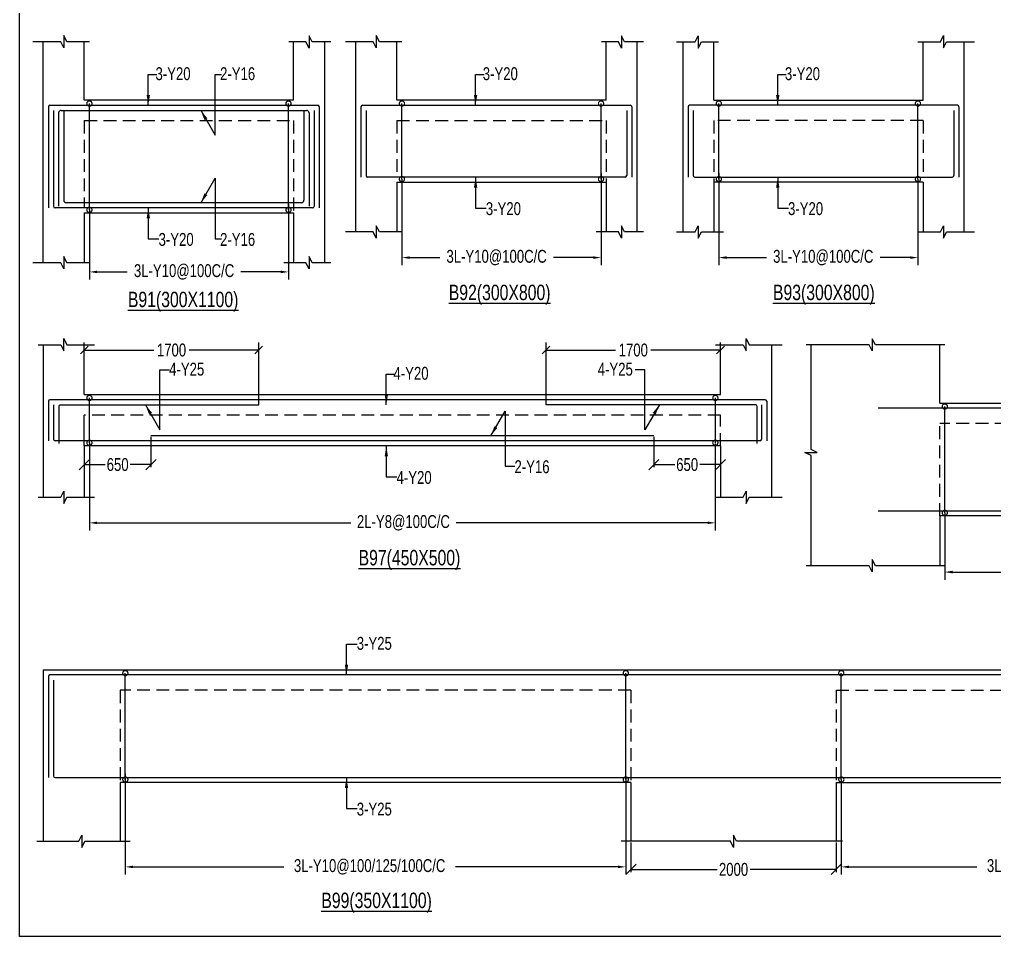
# Model space of a CAD drawing. Header units: millimetres. Extents: x 0 to 31744305, y -21599035 to 0.
# Drawn here: x 31644306 to 31653808, y -21188464 to -21179529 of the extents above; entities that cross this region are included whole.
import ezdxf

# ---------------------------------------------------------------- set-up
doc = ezdxf.new("R2010")
doc.units = ezdxf.units.MM
doc.header["$LTSCALE"] = 1000
doc.header["$MEASUREMENT"] = 0
doc.header["$PDMODE"] = 3
for name, pattern in [('CONTINOUS', [0]), ('CONTINU', [0]), ('HIDDEN', [0.375, 0.25, -0.125])]:
    doc.linetypes.add(name, pattern=pattern)
for name, color, linetype in [('-S-ARROW', 253, 'Continuous'), ('-S-MISC', 8, 'Continuous'), ('-S-STIRRUPS DIM', 6, 'Continuous'), ('-S-STIRUP', 11, 'Continuous'), ('-STR-BEAM', 7, 'CONTINU'), ('-STR-COLUMN', 5, 'HIDDEN'), ('-STR-REINF', 3, 'Continuous'), ('-STR-RF-DIM', 8, 'CONTINOUS'), ('-STR-TEXT', 6, 'Continuous'), ('S-DIM', 7, 'Continuous'), ('SEC TEXT', 9, 'Continuous'), ('SLAB LINE', 254, 'HIDDEN')]:
    doc.layers.add(name, color=color, linetype=linetype)
doc.styles.add('BEAM-LS', font='romans.shx', dxfattribs={"width": 0.8})
doc.styles.add('SOBHA', font='swisscl.ttf')
doc.styles.add('sobha.sed', font='swisscl.ttf')
doc.dimstyles.new('S-50', dxfattribs={"dimscale": 50, "dimtxt": 2.5, "dimasz": 2, "dimexe": 0.5, "dimexo": 0.25, "dimgap": 0.25, "dimtad": 0, "dimdec": 0, "dimrnd": 0.0005, "dimzin": 0, "dimdsep": 46, "dimtxsty": 'sobha.sed', "dimblk": 'OBLIQUE', "dimcen": 0.09, "dimclrd": 8, "dimclre": 8, "dimclrt": 6, "dimadec": 0, "dimazin": 0, "dimtfac": 1, "dimtdec": 0, "dimtofl": 0, "dimtmove": 2, "dimatfit": 3, "dimfxl": 0.18, "dimtolj": 1, "dimtzin": 0, "dimlwd": -1, "dimlwe": -1, "dimarcsym": 0})
doc.dimstyles.new('S-DIM50', dxfattribs={"dimscale": 50, "dimtxt": 2.5, "dimasz": 1.5, "dimexe": 1.5, "dimexo": 1, "dimgap": 0.5, "dimtad": 0, "dimdec": 0, "dimzin": 0, "dimdsep": 46, "dimtxsty": 'SOBHA', "dimcen": 0.09, "dimclrd": 256, "dimclre": 256, "dimclrt": 6, "dimadec": 5, "dimazin": 0, "dimtfac": 1, "dimtdec": 0, "dimtofl": 0, "dimtmove": 0, "dimatfit": 3, "dimfxl": 0.18, "dimtolj": 1, "dimtzin": 0, "dimlwd": -1, "dimlwe": -1, "dimarcsym": 0})
doc.dimstyles.new('STIRUP', dxfattribs={"dimscale": 50, "dimtxt": 2.5, "dimasz": 2.2, "dimexe": 0, "dimexo": 0, "dimgap": 0.5, "dimtad": 0, "dimdec": 0, "dimzin": 0, "dimdsep": 46, "dimtxsty": 'BEAM-LS', "dimblk": 'DOTSMALL', "dimcen": 0.09, "dimclrd": 256, "dimclre": 256, "dimclrt": 256, "dimadec": 5, "dimazin": 0, "dimtfac": 1, "dimtdec": 0, "dimtofl": 0, "dimtmove": 0, "dimatfit": 3, "dimldrblk": 'DOTSMALL', "dimfxl": 0, "dimfxlon": 1, "dimtolj": 1, "dimtzin": 0, "dimlwd": -1, "dimlwe": -1, "dimarcsym": 0})

# ---------------------------------------------------------------- blocks, each defined once
blk = doc.blocks.new('*D138')
at = {"layer": '-STR-RF-DIM', "transparency": 16777216}
for p, q in [((31651121.8, -21181026.9), (31651121.8, -21181923.8)), ((31653062.1, -21181083.8), (31653062.1, -21181923.8)), ((31651196.8, -21181848.8), (31651586.1, -21181848.8)), ((31652987.1, -21181848.8), (31652692.7, -21181848.8))]:
    blk.add_line(p, q, dxfattribs=at)
for points in [[(31651196.8, -21181836.3), (31651196.8, -21181861.3), (31651121.8, -21181848.8)], [(31652987.1, -21181836.3), (31652987.1, -21181861.3), (31653062.1, -21181848.8)]]:
    blk.add_solid(points, dxfattribs=at)
at = {"layer": 'Defpoints', "color": 0, "transparency": 16777216}
for p in [(31651121.8, -21181026.9, 178586.6), (31653062.1, -21181083.8, 178586.6), (31653062.1, -21181848.8)]:
    blk.add_point(p, dxfattribs=at)
at = {"layer": '-STR-RF-DIM', "color": 6, "transparency": 16777216, "insert": (31652139.4, -21181848.8), "char_height": 125, "attachment_point": 5, "style": 'SOBHA'}
blk.add_mtext('\\A1;3L-Y10@100C/C', dxfattribs=at)
blk = doc.blocks.new('_DotSmall')
at = {"color": 0, "linetype": 'ByBlock', "const_width": 0.5}
blk.add_lwpolyline([(-0.0625, 0, 1), (0.0625, 0, 1)], format="xyb", close=True, dxfattribs=at)
blk = doc.blocks.new('*D139')
at = {"layer": '-S-STIRUP', "ltscale": 100, "transparency": 16777216}
blk.add_line((31651121.8, -21181083.8), (31651121.8, -21180347.1), dxfattribs=at)
at = {"layer": 'Defpoints', "color": 0, "linetype": 'CONTINU', "ltscale": 100, "transparency": 16777216}
for p in [(31651121.8, -21180347.1), (31651121.8, -21180347.1), (31651121.8, -21181083.8)]:
    blk.add_point(p, dxfattribs=at)
at = {"layer": '-S-STIRUP', "linetype": 'CONTINU', "ltscale": 100, "transparency": 16777216, "xscale": 100, "yscale": 100, "zscale": 100}
for p, rotation in [((31651121.8, -21180347.1), 90), ((31651121.8, -21181083.8), 270)]:
    blk.add_blockref('_DotSmall', p, dxfattribs=dict(at, rotation=rotation))
blk = doc.blocks.new('_OBLIQUE')
at = {"color": 0, "linetype": 'ByBlock'}
blk.add_line((-0.5, -0.5), (0.5, 0.5), dxfattribs=at)
blk = doc.blocks.new('*D140')
at = {"layer": '-S-STIRUP', "ltscale": 100, "transparency": 16777216}
blk.add_line((31653062.1, -21181083.8), (31653062.1, -21180347.1), dxfattribs=at)
at = {"layer": 'Defpoints', "color": 0, "linetype": 'CONTINU', "ltscale": 100, "transparency": 16777216}
for p in [(31653062.1, -21180347.1), (31653062.1, -21180347.1), (31653062.1, -21181083.8)]:
    blk.add_point(p, dxfattribs=at)
at = {"layer": '-S-STIRUP', "linetype": 'CONTINU', "ltscale": 100, "transparency": 16777216, "xscale": 100, "yscale": 100, "zscale": 100}
for p, rotation in [((31653062.1, -21180347.1), 90), ((31653062.1, -21181083.8), 270)]:
    blk.add_blockref('_DotSmall', p, dxfattribs=dict(at, rotation=rotation))
blk = doc.blocks.new('*D147')
at = {"layer": '-STR-RF-DIM', "transparency": 16777216}
for p, q in [((31646928.1, -21181326.9), (31646928.1, -21182063.3)), ((31644987.8, -21181383.8), (31644987.8, -21182063.3)), ((31645062.8, -21181988.3), (31645357.1, -21181988.3)), ((31646853.1, -21181988.3), (31646463.7, -21181988.3))]:
    blk.add_line(p, q, dxfattribs=at)
for points in [[(31645062.8, -21181975.8), (31645062.8, -21182000.8), (31644987.8, -21181988.3)], [(31646853.1, -21181975.8), (31646853.1, -21182000.8), (31646928.1, -21181988.3)]]:
    blk.add_solid(points, dxfattribs=at)
at = {"layer": 'Defpoints', "color": 0, "transparency": 16777216}
for p in [(31646928.1, -21181326.9, 178586.6), (31644987.8, -21181383.8, 178586.6), (31644987.8, -21181988.3)]:
    blk.add_point(p, dxfattribs=at)
at = {"layer": '-STR-RF-DIM', "color": 6, "transparency": 16777216, "insert": (31645910.4, -21181988.3), "char_height": 125, "attachment_point": 5, "style": 'SOBHA'}
blk.add_mtext('\\A1;3L-Y10@100C/C', dxfattribs=at)
blk = doc.blocks.new('*D148')
at = {"layer": '-S-STIRUP', "ltscale": 100, "transparency": 16777216}
blk.add_line((31646928.1, -21181383.8), (31646928.1, -21180347.1), dxfattribs=at)
at = {"layer": 'Defpoints', "color": 0, "linetype": 'CONTINU', "ltscale": 100, "transparency": 16777216}
for p in [(31646928.1, -21180347.1), (31646928.1, -21180347.1), (31646928.1, -21181383.8)]:
    blk.add_point(p, dxfattribs=at)
at = {"layer": '-S-STIRUP', "linetype": 'CONTINU', "ltscale": 100, "transparency": 16777216, "xscale": 100, "yscale": 100, "zscale": 100}
for p, rotation in [((31646928.1, -21180347.1), 90), ((31646928.1, -21181383.8), 270)]:
    blk.add_blockref('_DotSmall', p, dxfattribs=dict(at, rotation=rotation))
blk = doc.blocks.new('*D149')
at = {"layer": '-S-STIRUP', "ltscale": 100, "transparency": 16777216}
blk.add_line((31644987.8, -21181383.8), (31644987.8, -21180347.1), dxfattribs=at)
at = {"layer": 'Defpoints', "color": 0, "linetype": 'CONTINU', "ltscale": 100, "transparency": 16777216}
for p in [(31644987.8, -21180347.1), (31644987.8, -21180347.1), (31644987.8, -21181383.8)]:
    blk.add_point(p, dxfattribs=at)
at = {"layer": '-S-STIRUP', "linetype": 'CONTINU', "ltscale": 100, "transparency": 16777216, "xscale": 100, "yscale": 100, "zscale": 100}
for p, rotation in [((31644987.8, -21180347.1), 90), ((31644987.8, -21181383.8), 270)]:
    blk.add_blockref('_DotSmall', p, dxfattribs=dict(at, rotation=rotation))
blk = doc.blocks.new('*D150')
at = {"layer": '-STR-RF-DIM', "transparency": 16777216}
for p, q in [((31648033.5, -21181083.8), (31648033.5, -21181923.8)), ((31649973.8, -21181026.9), (31649973.8, -21181923.8)), ((31648108.5, -21181848.8), (31648402.8, -21181848.8)), ((31649898.8, -21181848.8), (31649509.4, -21181848.8))]:
    blk.add_line(p, q, dxfattribs=at)
for points in [[(31648108.5, -21181836.3), (31648108.5, -21181861.3), (31648033.5, -21181848.8)], [(31649898.8, -21181836.3), (31649898.8, -21181861.3), (31649973.8, -21181848.8)]]:
    blk.add_solid(points, dxfattribs=at)
at = {"layer": 'Defpoints', "color": 0, "transparency": 16777216}
for p in [(31648033.5, -21181083.8, 178586.6), (31649973.8, -21181026.9, 178586.6), (31648033.5, -21181848.8)]:
    blk.add_point(p, dxfattribs=at)
at = {"layer": '-STR-RF-DIM', "color": 6, "transparency": 16777216, "insert": (31648956.1, -21181848.8), "char_height": 125, "attachment_point": 5, "style": 'SOBHA'}
blk.add_mtext('\\A1;3L-Y10@100C/C', dxfattribs=at)
blk = doc.blocks.new('*D151')
at = {"layer": '-S-STIRUP', "ltscale": 100, "transparency": 16777216}
blk.add_line((31649973.8, -21181083.8), (31649973.8, -21180347.1), dxfattribs=at)
at = {"layer": 'Defpoints', "color": 0, "linetype": 'CONTINU', "ltscale": 100, "transparency": 16777216}
for p in [(31649973.8, -21180347.1), (31649973.8, -21180347.1), (31649973.8, -21181083.8)]:
    blk.add_point(p, dxfattribs=at)
at = {"layer": '-S-STIRUP', "linetype": 'CONTINU', "ltscale": 100, "transparency": 16777216, "xscale": 100, "yscale": 100, "zscale": 100}
for p, rotation in [((31649973.8, -21180347.1), 90), ((31649973.8, -21181083.8), 270)]:
    blk.add_blockref('_DotSmall', p, dxfattribs=dict(at, rotation=rotation))
blk = doc.blocks.new('*D152')
at = {"layer": '-S-STIRUP', "ltscale": 100, "transparency": 16777216}
blk.add_line((31648033.5, -21181083.8), (31648033.5, -21180347.1), dxfattribs=at)
at = {"layer": 'Defpoints', "color": 0, "linetype": 'CONTINU', "ltscale": 100, "transparency": 16777216}
for p in [(31648033.5, -21180347.1), (31648033.5, -21180347.1), (31648033.5, -21181083.8)]:
    blk.add_point(p, dxfattribs=at)
at = {"layer": '-S-STIRUP', "linetype": 'CONTINU', "ltscale": 100, "transparency": 16777216, "xscale": 100, "yscale": 100, "zscale": 100}
for p, rotation in [((31648033.5, -21180347.1), 90), ((31648033.5, -21181083.8), 270)]:
    blk.add_blockref('_DotSmall', p, dxfattribs=dict(at, rotation=rotation))
blk = doc.blocks.new('*D162')
at = {"layer": '-STR-RF-DIM', "transparency": 16777216}
for p, q in [((31644987.9, -21183653.2), (31644987.9, -21184508.3)), ((31651087, -21183659.4), (31651087, -21184508.3)), ((31645062.9, -21184433.3), (31647534.1, -21184433.3)), ((31651012, -21184433.3), (31648562.1, -21184433.3))]:
    blk.add_line(p, q, dxfattribs=at)
for points in [[(31645062.9, -21184420.8), (31645062.9, -21184445.8), (31644987.9, -21184433.3)], [(31651012, -21184420.8), (31651012, -21184445.8), (31651087, -21184433.3)]]:
    blk.add_solid(points, dxfattribs=at)
at = {"layer": 'Defpoints', "color": 0, "transparency": 16777216}
for p in [(31644987.9, -21183653.2, 178586.6), (31651087, -21183659.4, 178586.6), (31644987.9, -21184433.3)]:
    blk.add_point(p, dxfattribs=at)
at = {"layer": '-STR-RF-DIM', "color": 6, "transparency": 16777216, "insert": (31648048.1, -21184433.3), "char_height": 125, "attachment_point": 5, "style": 'SOBHA'}
blk.add_mtext('\\A1;2L-Y8@100C/C', dxfattribs=at)
blk = doc.blocks.new('*D163')
at = {"layer": '-S-STIRUP', "ltscale": 100, "transparency": 16777216}
blk.add_line((31644987.9, -21183653.2), (31644987.9, -21183216.5), dxfattribs=at)
at = {"layer": 'Defpoints', "color": 0, "linetype": 'CONTINU', "ltscale": 100, "transparency": 16777216}
for p in [(31644987.9, -21183216.5), (31644987.9, -21183216.5), (31644987.9, -21183653.2)]:
    blk.add_point(p, dxfattribs=at)
at = {"layer": '-S-STIRUP', "linetype": 'CONTINU', "ltscale": 100, "transparency": 16777216, "xscale": 100, "yscale": 100, "zscale": 100}
for p, rotation in [((31644987.9, -21183216.5), 90), ((31644987.9, -21183653.2), 270)]:
    blk.add_blockref('_DotSmall', p, dxfattribs=dict(at, rotation=rotation))
blk = doc.blocks.new('*D164')
at = {"layer": '-S-STIRUP', "ltscale": 100, "transparency": 16777216}
blk.add_line((31651088, -21183653.2), (31651088, -21183216.5), dxfattribs=at)
at = {"layer": 'Defpoints', "color": 0, "linetype": 'CONTINU', "ltscale": 100, "transparency": 16777216}
for p in [(31651088, -21183216.5), (31651088, -21183216.5), (31651088, -21183653.2)]:
    blk.add_point(p, dxfattribs=at)
at = {"layer": '-S-STIRUP', "linetype": 'CONTINU', "ltscale": 100, "transparency": 16777216, "xscale": 100, "yscale": 100, "zscale": 100}
for p, rotation in [((31651088, -21183216.5), 90), ((31651088, -21183653.2), 270)]:
    blk.add_blockref('_DotSmall', p, dxfattribs=dict(at, rotation=rotation))
blk = doc.blocks.new('*D166')
at = {"layer": '-S-STIRUP', "ltscale": 100, "transparency": 16777216}
blk.add_line((31653323.9, -21184336.2), (31653323.9, -21183299.5), dxfattribs=at)
at = {"layer": 'Defpoints', "color": 0, "linetype": 'CONTINU', "ltscale": 100, "transparency": 16777216}
for p in [(31653323.9, -21183299.5), (31653323.9, -21183299.5), (31653323.9, -21184336.2, 0)]:
    blk.add_point(p, dxfattribs=at)
at = {"layer": '-S-STIRUP', "linetype": 'CONTINU', "ltscale": 100, "transparency": 16777216, "xscale": 100, "yscale": 100, "zscale": 100}
for p, rotation in [((31653323.9, -21183299.5), 90), ((31653323.9, -21184336.2), 270)]:
    blk.add_blockref('_DotSmall', p, dxfattribs=dict(at, rotation=rotation))
blk = doc.blocks.new('*D167')
at = {"layer": '-STR-RF-DIM', "transparency": 16777216}
for p, q in [((31653323.9, -21184336.2), (31653323.9, -21184987.8)), ((31660823.9, -21184336.2), (31660823.9, -21184987.8)), ((31653398.9, -21184912.8), (31656182.1, -21184912.8)), ((31660748.9, -21184912.8), (31657855.8, -21184912.8))]:
    blk.add_line(p, q, dxfattribs=at)
for points in [[(31653398.9, -21184900.3), (31653398.9, -21184925.3), (31653323.9, -21184912.8)], [(31660748.9, -21184900.3), (31660748.9, -21184925.3), (31660823.9, -21184912.8)]]:
    blk.add_solid(points, dxfattribs=at)
at = {"layer": 'Defpoints', "color": 0, "transparency": 16777216}
for p in [(31653323.9, -21184336.2, 178586.6), (31660823.9, -21184336.2, 178586.6), (31653323.9, -21184912.8)]:
    blk.add_point(p, dxfattribs=at)
at = {"layer": '-STR-RF-DIM', "color": 6, "transparency": 16777216, "insert": (31657018.9, -21184912.8), "char_height": 125, "attachment_point": 5, "style": 'SOBHA'}
blk.add_mtext('\\A1;4L-Y10@100/200/100C/C', dxfattribs=at)
blk = doc.blocks.new('*D168')
at = {"layer": '-STR-RF-DIM', "transparency": 16777216}
for p, q in [((31645337.8, -21186877.5), (31645337.8, -21187860.6)), ((31650215.1, -21186922.7), (31650215.1, -21187860.6)), ((31645412.8, -21187785.6), (31646882.8, -21187785.6)), ((31650140.1, -21187785.6), (31648554.9, -21187785.6))]:
    blk.add_line(p, q, dxfattribs=at)
for points in [[(31645412.8, -21187773.1), (31645412.8, -21187798.1), (31645337.8, -21187785.6)], [(31650140.1, -21187773.1), (31650140.1, -21187798.1), (31650215.1, -21187785.6)]]:
    blk.add_solid(points, dxfattribs=at)
at = {"layer": 'Defpoints', "color": 0, "transparency": 16777216}
for p in [(31645337.8, -21186877.5, 178586.6), (31650215.1, -21186922.7, 0), (31650215.1, -21187785.6)]:
    blk.add_point(p, dxfattribs=at)
at = {"layer": '-STR-RF-DIM', "color": 6, "transparency": 16777216, "insert": (31647718.9, -21187785.6), "char_height": 125, "attachment_point": 5, "style": 'SOBHA'}
blk.add_mtext('\\A1;3L-Y10@100/125/100C/C', dxfattribs=at)
blk = doc.blocks.new('*D178')
at = {"layer": '-STR-RF-DIM', "transparency": 16777216}
for p, q in [((31652315.1, -21186934.4), (31652315.1, -21187860.6)), ((31656139.2, -21186934.4), (31656139.2, -21187860.6)), ((31652390.1, -21187785.6), (31653636.2, -21187785.6)), ((31656064.2, -21187785.6), (31655308.3, -21187785.6))]:
    blk.add_line(p, q, dxfattribs=at)
for points in [[(31652390.1, -21187773.1), (31652390.1, -21187798.1), (31652315.1, -21187785.6)], [(31656064.2, -21187773.1), (31656064.2, -21187798.1), (31656139.2, -21187785.6)]]:
    blk.add_solid(points, dxfattribs=at)
at = {"layer": 'Defpoints', "color": 0, "transparency": 16777216}
for p in [(31652315.1, -21186934.4, 0), (31656139.2, -21186934.4, 0), (31652315.1, -21187785.6)]:
    blk.add_point(p, dxfattribs=at)
at = {"layer": '-STR-RF-DIM', "color": 6, "transparency": 16777216, "insert": (31654472.3, -21187785.6), "char_height": 125, "attachment_point": 5, "style": 'SOBHA'}
blk.add_mtext('\\A1;3L-Y10@100/125/100C/C', dxfattribs=at)
blk = doc.blocks.new('*D169')
at = {"layer": '-S-STIRUP', "ltscale": 100, "transparency": 16777216}
blk.add_line((31645337.8, -21186934.4), (31645337.8, -21185897.7), dxfattribs=at)
at = {"layer": 'Defpoints', "color": 0, "linetype": 'CONTINU', "ltscale": 100, "transparency": 16777216}
for p in [(31645337.8, -21185897.7), (31645337.8, -21185897.7), (31645337.8, -21186934.4)]:
    blk.add_point(p, dxfattribs=at)
at = {"layer": '-S-STIRUP', "linetype": 'CONTINU', "ltscale": 100, "transparency": 16777216, "xscale": 100, "yscale": 100, "zscale": 100}
for p, rotation in [((31645337.8, -21185897.7), 90), ((31645337.8, -21186934.4), 270)]:
    blk.add_blockref('_DotSmall', p, dxfattribs=dict(at, rotation=rotation))
blk = doc.blocks.new('*D170')
at = {"layer": '-S-STIRUP', "ltscale": 100, "transparency": 16777216}
blk.add_line((31650215.1, -21186934.4), (31650215.1, -21185897.7), dxfattribs=at)
at = {"layer": 'Defpoints', "color": 0, "linetype": 'CONTINU', "ltscale": 100, "transparency": 16777216}
for p in [(31650215.1, -21185897.7), (31650215.1, -21185897.7), (31650215.1, -21186934.4)]:
    blk.add_point(p, dxfattribs=at)
at = {"layer": '-S-STIRUP', "linetype": 'CONTINU', "ltscale": 100, "transparency": 16777216, "xscale": 100, "yscale": 100, "zscale": 100}
for p, rotation in [((31650215.1, -21185897.7), 90), ((31650215.1, -21186934.4), 270)]:
    blk.add_blockref('_DotSmall', p, dxfattribs=dict(at, rotation=rotation))
blk = doc.blocks.new('*D172')
at = {"layer": '-S-STIRUP', "ltscale": 100, "transparency": 16777216}
blk.add_line((31652315.1, -21186934.4), (31652315.1, -21185897.7), dxfattribs=at)
at = {"layer": 'Defpoints', "color": 0, "linetype": 'CONTINU', "ltscale": 100, "transparency": 16777216}
for p in [(31652315.1, -21185897.7), (31652315.1, -21185897.7), (31652315.1, -21186934.4)]:
    blk.add_point(p, dxfattribs=at)
at = {"layer": '-S-STIRUP', "linetype": 'CONTINU', "ltscale": 100, "transparency": 16777216, "xscale": 100, "yscale": 100, "zscale": 100}
for p, rotation in [((31652315.1, -21185897.7), 90), ((31652315.1, -21186934.4), 270)]:
    blk.add_blockref('_DotSmall', p, dxfattribs=dict(at, rotation=rotation))
blk = doc.blocks.new('*D707')
at = {"layer": '-S-STIRRUPS DIM', "color": 251, "transparency": 16777216}
for p, q in [((31644937.9, -21183183.5), (31644937.9, -21182675.1)), ((31646637.9, -21183283.5), (31646637.9, -21182675.1))]:
    blk.add_line(p, q, dxfattribs=at)
at = {"layer": '-S-STIRRUPS DIM', "color": 8, "transparency": 16777216}
for p, q in [((31644937.9, -21182750.1), (31645616, -21182750.1)), ((31646637.9, -21182750.1), (31645959.8, -21182750.1))]:
    blk.add_line(p, q, dxfattribs=at)
at = {"layer": 'Defpoints', "color": 0, "transparency": 16777216}
for p in [(31646637.9, -21182750.1), (31644937.9, -21183183.5, 0), (31646637.9, -21183283.5, 0)]:
    blk.add_point(p, dxfattribs=at)
at = {"layer": '-S-STIRRUPS DIM', "color": 8, "transparency": 16777216, "xscale": 75, "yscale": 75, "zscale": 75, "rotation": 180}
blk.add_blockref('_OBLIQUE', (31644937.9, -21182750.1), dxfattribs=at)
at = {"layer": '-S-STIRRUPS DIM', "color": 8, "transparency": 16777216, "xscale": 75, "yscale": 75, "zscale": 75}
blk.add_blockref('_OBLIQUE', (31646637.9, -21182750.1), dxfattribs=at)
at = {"layer": '-S-STIRRUPS DIM', "color": 6, "transparency": 16777216, "insert": (31645787.9, -21182750.1), "char_height": 125, "attachment_point": 5, "style": 'sobha.sed'}
blk.add_mtext('\\A1;1700', dxfattribs=at)
blk = doc.blocks.new('*D708')
at = {"layer": '-S-STIRRUPS DIM', "color": 251, "transparency": 16777216}
for p, q in [((31649438, -21183283.5), (31649438, -21182675.1)), ((31651138, -21183183.5), (31651138, -21182675.1))]:
    blk.add_line(p, q, dxfattribs=at)
at = {"layer": '-S-STIRRUPS DIM', "color": 8, "transparency": 16777216}
for p, q in [((31649438, -21182750.1), (31650116, -21182750.1)), ((31651138, -21182750.1), (31650459.9, -21182750.1))]:
    blk.add_line(p, q, dxfattribs=at)
at = {"layer": 'Defpoints', "color": 0, "transparency": 16777216}
for p in [(31649438, -21182750.1), (31651138, -21183183.5, 0), (31649438, -21183283.5, 0)]:
    blk.add_point(p, dxfattribs=at)
at = {"layer": '-S-STIRRUPS DIM', "color": 8, "transparency": 16777216, "xscale": 75, "yscale": 75, "zscale": 75, "rotation": 180}
blk.add_blockref('_OBLIQUE', (31649438, -21182750.1), dxfattribs=at)
at = {"layer": '-S-STIRRUPS DIM', "color": 8, "transparency": 16777216, "xscale": 75, "yscale": 75, "zscale": 75}
blk.add_blockref('_OBLIQUE', (31651138, -21182750.1), dxfattribs=at)
at = {"layer": '-S-STIRRUPS DIM', "color": 6, "transparency": 16777216, "insert": (31650288, -21182750.1), "char_height": 125, "attachment_point": 5, "style": 'sobha.sed'}
blk.add_mtext('\\A1;1700', dxfattribs=at)
blk = doc.blocks.new('*D709')
at = {"color": 8, "transparency": 16777216}
for p, q in [((31645587.9, -21183596), (31645587.9, -21183891.1)), ((31644937.9, -21183696), (31644937.9, -21183891.1)), ((31644937.9, -21183866.1), (31645141, -21183866.1)), ((31645587.9, -21183866.1), (31645384.8, -21183866.1))]:
    blk.add_line(p, q, dxfattribs=at)
at = {"layer": 'Defpoints', "color": 0, "transparency": 16777216}
for p in [(31645587.9, -21183583.5, 0), (31644937.9, -21183683.5, 0), (31645587.9, -21183866.1)]:
    blk.add_point(p, dxfattribs=at)
at = {"color": 8, "transparency": 16777216, "xscale": 100, "yscale": 100, "zscale": 100, "rotation": 180}
blk.add_blockref('_OBLIQUE', (31644937.9, -21183866.1), dxfattribs=at)
at = {"color": 8, "transparency": 16777216, "xscale": 100, "yscale": 100, "zscale": 100}
blk.add_blockref('_OBLIQUE', (31645587.9, -21183866.1), dxfattribs=at)
at = {"color": 6, "transparency": 16777216, "insert": (31645262.9, -21183866.1), "char_height": 125, "attachment_point": 5, "style": 'sobha.sed'}
blk.add_mtext('\\A1;650', dxfattribs=at)
blk = doc.blocks.new('*D710')
at = {"color": 8, "transparency": 16777216}
for p, q in [((31650488.4, -21183596), (31650488.4, -21183891.1)), ((31651138, -21183696), (31651138, -21183891.1)), ((31650488.4, -21183866.1), (31650691.3, -21183866.1)), ((31651138, -21183866.1), (31650935.1, -21183866.1))]:
    blk.add_line(p, q, dxfattribs=at)
at = {"layer": 'Defpoints', "color": 0, "transparency": 16777216}
for p in [(31650488.4, -21183583.5, 0), (31651138, -21183683.5, 0), (31650488.4, -21183866.1)]:
    blk.add_point(p, dxfattribs=at)
at = {"color": 8, "transparency": 16777216, "xscale": 100, "yscale": 100, "zscale": 100, "rotation": 180}
blk.add_blockref('_OBLIQUE', (31650488.4, -21183866.1), dxfattribs=at)
at = {"color": 8, "transparency": 16777216, "xscale": 100, "yscale": 100, "zscale": 100}
blk.add_blockref('_OBLIQUE', (31651138, -21183866.1), dxfattribs=at)
at = {"color": 6, "transparency": 16777216, "insert": (31650813.2, -21183866.1), "char_height": 125, "attachment_point": 5, "style": 'sobha.sed'}
blk.add_mtext('\\A1;650', dxfattribs=at)
blk = doc.blocks.new('*D1060')
at = {"layer": 'Defpoints', "color": 0, "transparency": 16777216}
for p in [(31650265.1, -21187535.6, 0), (31652265.1, -21187535.6, 0), (31652265.1, -21187810.6)]:
    blk.add_point(p, dxfattribs=at)
at = {"layer": 'S-DIM', "color": 8, "transparency": 16777216}
for p, q in [((31650265.1, -21187548.1), (31650265.1, -21187835.6)), ((31652265.1, -21187548.1), (31652265.1, -21187835.6)), ((31650265.1, -21187810.6), (31651104.3, -21187810.6)), ((31652265.1, -21187810.6), (31651425.9, -21187810.6))]:
    blk.add_line(p, q, dxfattribs=at)
at = {"layer": 'S-DIM', "color": 8, "transparency": 16777216, "xscale": 100, "yscale": 100, "zscale": 100, "rotation": 180}
blk.add_blockref('_OBLIQUE', (31650265.1, -21187810.6), dxfattribs=at)
at = {"layer": 'S-DIM', "color": 8, "transparency": 16777216, "xscale": 100, "yscale": 100, "zscale": 100}
blk.add_blockref('_OBLIQUE', (31652265.1, -21187810.6), dxfattribs=at)
at = {"layer": 'S-DIM', "color": 6, "transparency": 16777216, "insert": (31651265.1, -21187810.6), "char_height": 125, "attachment_point": 5, "style": 'sobha.sed'}
blk.add_mtext('\\A1;2000', dxfattribs=at)

msp = doc.modelspace()

# ---------------------------------------------------------------- linework, layer by layer
at = {"layer": '-S-MISC', "linetype": 'ByBlock', "ltscale": 1000, "elevation": 0}
for points in [[(31644987.8, -21179745.9), (31644767.7, -21179745.5), (31644737.9, -21179685.9), (31644737.9, -21179806), (31644708, -21179745.5), (31644437.9, -21179745.9)], [(31647340.5, -21179745.9), (31647157.8, -21179745.9), (31647127.9, -21179686.3), (31647127.9, -21179806.5), (31647098.1, -21179745.9), (31646932.1, -21179745.9)], [(31648033.5, -21179745.9), (31647813.4, -21179745.5), (31647783.5, -21179685.9), (31647783.5, -21179806), (31647753.7, -21179745.5), (31647483.6, -21179745.9)], [(31650386.2, -21179745.9), (31650203.5, -21179745.9), (31650173.6, -21179686.3), (31650173.6, -21179806.5), (31650143.8, -21179745.9), (31649977.7, -21179745.9)], [(31650709.3, -21179745.9), (31650892, -21179745.9), (31650921.9, -21179686.3), (31650921.9, -21179806.5), (31650951.8, -21179745.9), (31651117.8, -21179745.9)], [(31653062.1, -21179745.9), (31653282.1, -21179745.5), (31653312, -21179685.9), (31653312, -21179806), (31653341.8, -21179745.5), (31653611.9, -21179745.9)], [(31648033.5, -21181598.7), (31647813.4, -21181598.3), (31647783.5, -21181538.6), (31647783.5, -21181658.8), (31647753.7, -21181598.3), (31647483.6, -21181598.7)], [(31650386.2, -21181598.7), (31650203.5, -21181598.7), (31650173.6, -21181539.1), (31650173.6, -21181659.2), (31650143.8, -21181598.7), (31649927.8, -21181598.7)], [(31650709.3, -21181598.7), (31650892, -21181598.7), (31650921.9, -21181539.1), (31650921.9, -21181659.2), (31650951.7, -21181598.7), (31651167.8, -21181598.7)], [(31653062.1, -21181598.7), (31653282.1, -21181598.3), (31653312, -21181538.6), (31653312, -21181658.8), (31653341.8, -21181598.3), (31653611.9, -21181598.7)], [(31644987.8, -21181898.7), (31644767.7, -21181898.3), (31644737.9, -21181838.6), (31644737.9, -21181958.8), (31644708, -21181898.3), (31644437.9, -21181898.7)], [(31647340.6, -21181898.7), (31647157.8, -21181898.7), (31647128, -21181839.1), (31647128, -21181959.2), (31647098.1, -21181898.7), (31646882.1, -21181898.7)], [(31644487.9, -21182698.9), (31644708, -21182698.9), (31644737.9, -21182758.6), (31644737.9, -21182638.4), (31644767.7, -21182698.9), (31645038.1, -21182698.9)], [(31651088, -21182698.9), (31651358.1, -21182698.9), (31651388, -21182758.6), (31651388, -21182638.4), (31651417.8, -21182698.9), (31651738.1, -21182698.9)], [(31652021.5, -21184851.1), (31652020.8, -21183777.2), (31651961.1, -21183747.4), (31652081.3, -21183747.4), (31652020.8, -21183717.5), (31652021.3, -21182698.3)], [(31653323.9, -21182698.3), (31652647.4, -21182698.3), (31652617.5, -21182638.7), (31652617.5, -21182758.8), (31652587.7, -21182698.3), (31651971.5, -21182698.6)], [(31644487.9, -21184183.2), (31644708, -21184183.2), (31644737.9, -21184123.6), (31644737.9, -21184243.7), (31644767.7, -21184183.2), (31645038.1, -21184183.2)], [(31651088, -21184183.2), (31651358.1, -21184183.2), (31651388, -21184123.6), (31651388, -21184243.7), (31651417.8, -21184183.2), (31651738.1, -21184183.2)], [(31653322.3, -21184851.1), (31652647.4, -21184851.1), (31652617.5, -21184791.4), (31652617.5, -21184911.6), (31652587.7, -21184851.1), (31651971.5, -21184851.3)], [(31644475.4, -21187535.6), (31644883.1, -21187535.6), (31644912.9, -21187475.9), (31644912.9, -21187596.1), (31644942.8, -21187535.6), (31645383.8, -21187535.6)], [(31652327.7, -21187535.6), (31651294.9, -21187535.2), (31651265.1, -21187475.5), (31651265.1, -21187595.7), (31651235.2, -21187535.2), (31650169.2, -21187535.6)]]:
    msp.add_lwpolyline(points, dxfattribs=at)
at = {"layer": '-STR-BEAM'}
for p, q in [((31646977.9, -21180314.1, 0), (31644937.9, -21180314.1, 0)), ((31650023.6, -21180314.1, 0), (31647983.6, -21180314.1, 0)), ((31651071.9, -21180314.1, 0), (31653111.9, -21180314.1, 0)), ((31644937.9, -21183183.5, 0), (31651138, -21183183.5, 0)), ((31653273.9, -21183266.5, 0), (31660873.9, -21183266.5, 0)), ((31644537.9, -21185864.7, 0), (31671396.9, -21185864.7, 0)), ((31650265.1, -21186964.7, 0), (31645287.9, -21186964.7, 0)), ((31652265.1, -21186964.7, 0), (31656189.2, -21186964.7, 0))]:
    msp.add_line(p, q, dxfattribs=at)
at = {"layer": '-STR-BEAM', "elevation": 0}
msp.add_lwpolyline([(31679606.4, -21188463.8), (31644306.4, -21188463.8), (31644306.4, -21159763.8), (31679606.4, -21159763.8)], close=True, dxfattribs=at)
for points in [[(31647983.5, -21181114.1), (31650023.6, -21181114.1)], [(31653112.1, -21181114.1), (31651071.9, -21181114.1)], [(31644937.8, -21181414.1), (31646977.9, -21181414.1)], [(31651138, -21183683.5), (31644937.9, -21183683.5)], [(31660873.9, -21184366.5), (31653273.9, -21184366.5)]]:
    msp.add_lwpolyline(points, dxfattribs=at)
at = {"layer": '-STR-COLUMN', "linetype": 'Continuous', "ltscale": 10}
for p, q in [((31644537.9, -21181898.7, 0), (31644537.9, -21179745.9, 0)), ((31644937.9, -21180314.1, 0), (31644937.9, -21179745.9, 0)), ((31646977.9, -21180314.1, 0), (31646977.9, -21179745.9, 0)), ((31647278, -21179745.9, 0), (31647278, -21181898.7, 0)), ((31647583.6, -21181598.7, 0), (31647583.6, -21179745.9, 0)), ((31647983.6, -21180314.1, 0), (31647983.6, -21179745.9, 0)), ((31650023.6, -21180314.1, 0), (31650023.6, -21179745.9, 0)), ((31650323.7, -21179745.9, 0), (31650323.7, -21181598.7, 0)), ((31650771.9, -21179745.9, 0), (31650771.9, -21181598.7, 0)), ((31651071.9, -21180314.1, 0), (31651071.9, -21179745.9, 0)), ((31653111.9, -21180314.1, 0), (31653111.9, -21179745.9, 0)), ((31653511.9, -21181598.7, 0), (31653511.9, -21179745.9, 0)), ((31647983.5, -21181114.1, 0), (31647983.5, -21181598.7, 0)), ((31650023.6, -21181114.1, 0), (31650023.6, -21181598.7, 0)), ((31651071.9, -21181114.1, 0), (31651071.9, -21181598.7, 0)), ((31653112.1, -21181114.1, 0), (31653112.1, -21181598.7, 0)), ((31644937.8, -21181414.1, 0), (31644937.8, -21181898.7, 0)), ((31646977.9, -21181414.1, 0), (31646977.9, -21181898.7, 0)), ((31644537.9, -21182698.9, 0), (31644537.9, -21184183.2, 0)), ((31644937.9, -21183183.5, 0), (31644937.9, -21182698.9, 0)), ((31651138, -21183183.5, 0), (31651138, -21182698.9, 0)), ((31651638, -21184183.2, 0), (31651638, -21182698.9, 0)), ((31653273.9, -21183266.5, 0), (31653273.9, -21182698.3, 0)), ((31644937.9, -21183683.5, 0), (31644937.9, -21184183.2, 0)), ((31651138, -21183683.5, 0), (31651138, -21184183.2, 0)), ((31653273.9, -21184366.5, 0), (31653273.9, -21184851.1, 0)), ((31644537.9, -21185864.7, 0), (31644537.9, -21187535.6, 0)), ((31645287.9, -21186964.7, 0), (31645287.9, -21187535.6, 0)), ((31650265.1, -21186964.7, 0), (31650265.1, -21187535.6, 0)), ((31652265.1, -21186964.7, 0), (31652265.1, -21187535.6, 0))]:
    msp.add_line(p, q, dxfattribs=at)
at = {"layer": '-STR-REINF', "ltscale": 10}
for p, q in [((31644587.9, -21180379.1, 0), (31644587.9, -21181364.8, 0)), ((31644602.9, -21180364.1, 0), (31647213, -21180364.1, 0)), ((31644637.9, -21180414.1, 0), (31644637.9, -21181349.1, 0)), ((31644712.9, -21180414.1, 0), (31647103, -21180414.1, 0)), ((31644737.9, -21180414.1, 0), (31644737.9, -21181289.1, 0)), ((31647078, -21180414.1, 0), (31647078, -21181289.1, 0)), ((31647178, -21180414.1, 0), (31647178, -21181349.1, 0)), ((31647228, -21180379.1, 0), (31647228, -21181364.8, 0)), ((31647633.6, -21180379.1, 0), (31647633.6, -21181064.8, 0)), ((31647648.6, -21180364.1, 0), (31650258.7, -21180364.1, 0)), ((31647683.6, -21180414.1, 0), (31647683.6, -21181049.1, 0)), ((31650223.7, -21180414.1, 0), (31650223.7, -21181049.1, 0)), ((31650273.7, -21180379.1, 0), (31650273.7, -21181064.8, 0)), ((31650821.9, -21180379.1, 0), (31650821.9, -21181064.8, 0)), ((31653447, -21180364.1, 0), (31650836.9, -21180364.1, 0)), ((31650871.9, -21180414.1, 0), (31650871.9, -21181049.1, 0)), ((31653412, -21180414.1, 0), (31653412, -21181049.1, 0)), ((31653462, -21180379.1, 0), (31653462, -21181064.8, 0)), ((31644687.9, -21180439.1, 0), (31644687.9, -21181349.1, 0)), ((31647128, -21180439.1, 0), (31647128, -21181349.1, 0)), ((31650208.7, -21181064.1, 0), (31647698.6, -21181064.1, 0)), ((31650886.9, -21181064.1, 0), (31653397, -21181064.1, 0)), ((31647163, -21181364.1, 0), (31644652.9, -21181364.1, 0)), ((31647053, -21181314.1, 0), (31644762.9, -21181314.1, 0)), ((31644587.9, -21183248.5, 0), (31644587.9, -21183634.2, 0)), ((31651573, -21183233.5, 0), (31644602.9, -21183233.5, 0)), ((31651588, -21183248.5, 0), (31651588, -21183634.2, 0)), ((31644637.9, -21183283.5, 0), (31644637.9, -21183618.5, 0)), ((31651538, -21183283.5, 0), (31651538, -21183618.5, 0)), ((31661534.2, -21183316.5, 0), (31652673.9, -21183316.5, 0)), ((31652673.9, -21184316.5, 0), (31661534.2, -21184316.5, 0)), ((31644587.9, -21185929.7, 0), (31644587.9, -21186915.3, 0)), ((31671996.9, -21185914.7, 0), (31644602.9, -21185914.7, 0)), ((31644637.9, -21185964.7, 0), (31644637.9, -21186899.7, 0)), ((31644652.9, -21186914.7, 0), (31671996.9, -21186914.7, 0))]:
    msp.add_line(p, q, dxfattribs=at)
at = {"layer": '-STR-REINF', "ltscale": 10, "elevation": 0}
for points in [[(31644693.4, -21183661.7), (31644693.4, -21183298.5, -0.414214), (31644708.4, -21183283.5), (31646637.9, -21183283.5)], [(31651494.5, -21183661.7), (31651494.5, -21183298.5, 0.414214), (31651479.5, -21183283.5), (31649438, -21183283.5)]]:
    msp.add_lwpolyline(points, format="xyb", dxfattribs=at)
for points in [[(31651523, -21183633.5), (31644652.9, -21183633.5)], [(31645587.9, -21183583.5), (31650488.4, -21183583.5)]]:
    msp.add_lwpolyline(points, dxfattribs=at)
at = {"layer": '-STR-REINF', "ltscale": 10}
for centre, radius, start, end in [((31644602.9, -21180379.1, 0), 15, 90, 180), ((31647213, -21180379.1, 0), 15, 0, 90), ((31647648.6, -21180379.1, 0), 15, 90, 180), ((31650258.7, -21180379.1, 0), 15, 0, 90), ((31650836.9, -21180379.1, 0), 15, 90, 180), ((31653447, -21180379.1, 0), 15, 0, 90), ((31647698.6, -21181049.1, 0), 15, 180, 270), ((31650208.7, -21181049.1, 0), 15, 270, 0), ((31650886.9, -21181049.1, 0), 15, 180, 270), ((31653397, -21181049.1, 0), 15, 270, 0), ((31644652.9, -21181349.1, 0), 15, 180, 270), ((31647053, -21181289.1, 0), 25, 270, 0), ((31647163, -21181349.1, 0), 15, 270, 0), ((31644602.9, -21183248.5, 0), 15, 90, 180), ((31651573, -21183248.5, 0), 15, 0, 90), ((31644652.9, -21183618.5, 0), 15, 180, 270), ((31651523, -21183618.5, 0), 15, 270, 0), ((31644602.9, -21185929.7, 0), 15, 90, 180), ((31644652.9, -21186899.7, 0), 15, 180, 270)]:
    msp.add_arc(centre, radius, start, end, dxfattribs=at)
at = {"layer": '-STR-REINF', "ltscale": 10, "extrusion": (-8.77263e-09, -2.56336e-08, 1)}
msp.add_arc((31644712.9, -21180439.1, 0.3), 25, 90, 180, dxfattribs=at)
at = {"layer": '-STR-REINF', "ltscale": 10, "extrusion": (-8.77263e-09, 0, 1)}
msp.add_arc((31647103, -21180439.1, -0.3), 25, 0, 90, dxfattribs=at)
at = {"layer": '-STR-REINF', "ltscale": 10, "extrusion": (-9.55195e-09, -2.56336e-08, 1)}
msp.add_arc((31644762.9, -21181289.1, 0.2), 25, 180, 270, dxfattribs=at)
at = {"color": 250}
msp.add_line((31644937.9, -21183683.5, 0), (31644937.9, -21183383.5, 0), dxfattribs=at)
at = {"layer": 'SLAB LINE', "color": 8, "linetype": 'HIDDEN', "ltscale": 0.5}
for p, q in [((31644937.9, -21180514.1, 0), (31646977.9, -21180514.1, 0)), ((31644937.9, -21180514.1, 0), (31644937.9, -21181364.1, 0)), ((31646977.9, -21180514.1, 0), (31646977.9, -21181414.1, 0)), ((31647983.6, -21180514.1, 0), (31650023.6, -21180514.1, 0)), ((31647983.6, -21180514.1, 0), (31647983.6, -21181064.1, 0)), ((31650023.6, -21180514.1, 0), (31650023.6, -21181114.1, 0)), ((31653111.9, -21180514.1, 0), (31651071.9, -21180514.1, 0)), ((31651071.9, -21180514.1, 0), (31651071.9, -21181114.1, 0)), ((31653111.9, -21180514.1, 0), (31653111.9, -21181064.1, 0)), ((31651138, -21183383.5, 0), (31644937.9, -21183383.5, 0)), ((31651138, -21183683.5, 0), (31651138, -21183383.5, 0)), ((31660873.7, -21183466.5, 0), (31653273.9, -21183466.5, 0)), ((31653273.9, -21184366.5, 0), (31653273.9, -21183466.5, 0)), ((31650265.1, -21186064.7, 0), (31645287.9, -21186064.7, 0)), ((31645287.9, -21186064.7, 0), (31645287.9, -21186964.7, 0)), ((31650265.1, -21186064.7, 0), (31650265.1, -21186964.7, 0)), ((31652265.1, -21186064.7, 0), (31656189.2, -21186064.7, 0)), ((31652265.1, -21186064.7, 0), (31652265.1, -21186964.7, 0))]:
    msp.add_line(p, q, dxfattribs=at)

# ---------------------------------------------------------------- texts
at = {"layer": '-STR-TEXT', "color": 6, "style": 'SOBHA'}
for s, p in [('3-Y20', (31645631.8, -21180119.3, 0)), ('2-Y16', (31646261.1, -21180119.5, 0)), ('3-Y20', (31648821.2, -21180119.3, 0)), ('3-Y20', (31651765.9, -21180119.3, 0)), ('3-Y20', (31648851.3, -21181434.1, 0)), ('3-Y20', (31651796.1, -21181434.1, 0)), ('3-Y20', (31645661.9, -21181734.1, 0)), ('2-Y16', (31646261.1, -21181734.4, 0)), ('4-Y25', (31645765.2, -21182998.4, 0)), ('4-Y25', (31649941.6, -21182998.4, 0)), ('4-Y20', (31647951.1, -21183038.7, 0)), ('2-Y16', (31649130.1, -21183949, 0)), ('4-Y20', (31647981.3, -21184053.5, 0)), ('3-Y25', (31647593.2, -21185669.8, 0)), ('3-Y25', (31647593.2, -21187284.7, 0))]:
    msp.add_text(s, height=125, dxfattribs=at).set_placement(p)
at = {"layer": 'SEC TEXT', "color": 4, "linetype": 'ByBlock', "style": 'sobha.sed'}
for s, rotation, p in [('%%UB92(300X800)', 0.01072, (31648489.8, -21182263.1, 0)), ('%%UB93(300X800)', 359.98928, (31651649, -21182262.9, 0)), ('%%UB91(300X1100)', 359.98928, (31645362.6, -21182331.4, 0)), ('%%UB97(450X500)', 0.01072, (31647611, -21184847.6, 0)), ('%%UB99(350X1100)', 359.98928, (31647247.8, -21188186.7, 0))]:
    msp.add_text(s, height=150, rotation=rotation, dxfattribs=at).set_placement(p)

# ---------------------------------------------------------------- dimensions: what is measured, and where the dimension line sits
at = {"layer": '-S-STIRRUPS DIM'}
dim = msp.add_linear_dim(base=(31646637.9, -21182750.1, 0), p1=(31644937.9, -21183183.5, 0), p2=(31646637.9, -21183283.5, 0), dimstyle='S-DIM50', override={"dimscale": 1, "dimtxt": 125, "dimasz": 75, "dimexe": 75, "dimexo": 0, "dimgap": 25, "dimrnd": 5, "dimtxsty": 'sobha.sed', "dimblk1": 'OBLIQUE', "dimblk2": 'OBLIQUE', "dimsah": 1, "dimcen": 4.5, "dimclrd": 8, "dimclre": 251, "dimfxl": 75}, dxfattribs=at)
dim.commit()
dim.dimension.update_dxf_attribs({"geometry": '*D707', "text_midpoint": (31645787.9, -21182750.1, 0)})
dim = msp.add_linear_dim(base=(31649438, -21182750.1, 0), p1=(31651138, -21183183.5, 0), p2=(31649438, -21183283.5, 0), angle=180, dimstyle='S-DIM50', override={"dimscale": 1, "dimtxt": 125, "dimasz": 75, "dimexe": 75, "dimexo": 0, "dimgap": 25, "dimrnd": 5, "dimtxsty": 'sobha.sed', "dimblk1": 'OBLIQUE', "dimblk2": 'OBLIQUE', "dimsah": 1, "dimcen": 4.5, "dimclrd": 8, "dimclre": 251, "dimfxl": 75}, dxfattribs=at)
dim.commit()
dim.dimension.update_dxf_attribs({"geometry": '*D708', "text_midpoint": (31650288, -21182750.1, 0)})
at = {"layer": '-S-STIRUP', "linetype": 'CONTINU', "ltscale": 100}
for base, p1, p2, picture, middle in [((31644987.8, -21180347.1, 178586.6), (31644987.8, -21181383.8, 178586.6), (31644987.8, -21180347.1, 178586.6), '*D149', (31644987.8, -21180865.5, 178586.6)), ((31646928.1, -21180347.1, 178586.6), (31646928.1, -21181383.8, 178586.6), (31646928.1, -21180347.1, 178586.6), '*D148', (31646928.1, -21180865.5, 178586.6)), ((31648033.5, -21180347.1, 178586.6), (31648033.5, -21181083.8, 178586.6), (31648033.5, -21180347.1, 178586.6), '*D152', (31648033.5, -21180715.5, 178586.6)), ((31649973.8, -21180347.1, 178586.6), (31649973.8, -21181083.8, 178586.6), (31649973.8, -21180347.1, 178586.6), '*D151', (31649973.8, -21180715.5, 178586.6)), ((31651121.8, -21180347.1, 178586.6), (31651121.8, -21181083.8, 178586.6), (31651121.8, -21180347.1, 178586.6), '*D139', (31651121.8, -21180715.5, 178586.6)), ((31653062.1, -21180347.1, 178586.6), (31653062.1, -21181083.8, 178586.6), (31653062.1, -21180347.1, 178586.6), '*D140', (31653062.1, -21180715.5, 178586.6)), ((31644987.9, -21183216.5, 178586.6), (31644987.9, -21183653.2, 178586.6), (31644987.9, -21183216.5, 178586.6), '*D163', (31644987.9, -21183434.9, 178586.6)), ((31651088, -21183216.5, 178586.6), (31651088, -21183653.2, 178586.6), (31651088, -21183216.5, 178586.6), '*D164', (31651088, -21183434.9, 178586.6)), ((31653323.9, -21183299.5, 178586.6), (31653323.9, -21184336.2, 178586.6), (31653323.9, -21183299.5, 178586.6), '*D166', (31653323.9, -21183817.9, 178586.6)), ((31645337.8, -21185897.7, 178586.6), (31645337.8, -21186934.4, 178586.6), (31645337.8, -21185897.7, 178586.6), '*D169', (31645337.8, -21186416, 178586.6)), ((31650215.1, -21185897.7, 0), (31650215.1, -21186934.4, 0), (31650215.1, -21185897.7, 0), '*D170', (31650215.1, -21186416, 0)), ((31652315.1, -21185897.7, 0), (31652315.1, -21186934.4, 0), (31652315.1, -21185897.7, 0), '*D172', (31652315.1, -21186416, 0))]:
    dim = msp.add_linear_dim(base=base, p1=p1, p2=p2, angle=90, text=' ', dimstyle='STIRUP', override={"dimasz": 2}, dxfattribs=at)
    dim.commit()
    dim.dimension.update_dxf_attribs({"geometry": picture, "text_midpoint": middle})
at = {"layer": '-STR-RF-DIM'}
for base, p1, p2, text, picture, middle in [((31648033.5, -21181848.8, 0), (31649973.8, -21181026.9, 178586.6), (31648033.5, -21181083.8, 178586.6), '3L-Y10@100C/C', '*D150', (31648956.1, -21181848.8, 0)), ((31644987.8, -21181988.3, 0), (31646928.1, -21181326.9, 178586.6), (31644987.8, -21181383.8, 178586.6), '3L-Y10@100C/C', '*D147', (31645910.4, -21181988.3, 0)), ((31644987.9, -21184433.3, 0), (31651087, -21183659.4, 178586.6), (31644987.9, -21183653.2, 178586.6), '2L-Y8@100C/C', '*D162', (31648048.1, -21184433.3, 0)), ((31653323.9, -21184912.8, 0), (31660823.9, -21184336.2, 178586.6), (31653323.9, -21184336.2, 178586.6), '4L-Y10@100/200/100C/C', '*D167', (31657018.9, -21184912.8, 0)), ((31652315.1, -21187785.6, 0), (31656139.2, -21186934.4, 0), (31652315.1, -21186934.4, 0), '3L-Y10@100/125/100C/C', '*D178', (31654472.3, -21187785.6, 0))]:
    dim = msp.add_linear_dim(base=base, p1=p1, p2=p2, angle=180, text=text, dimstyle='S-DIM50', override={"dimscale": 1, "dimtxt": 125, "dimasz": 75, "dimexe": 75, "dimexo": 0, "dimgap": 25, "dimsah": 1, "dimcen": 4.5, "dimfxl": 75}, dxfattribs=at)
    dim.commit()
    dim.dimension.update_dxf_attribs({"geometry": picture, "text_midpoint": middle, "dimtype": 160})
for base, p1, p2, text, picture, middle in [((31653062.1, -21181848.8, 0), (31651121.8, -21181026.9, 178586.6), (31653062.1, -21181083.8, 178586.6), '3L-Y10@100C/C', '*D138', (31652139.4, -21181848.8, 0)), ((31650215.1, -21187785.6, 0), (31645337.8, -21186877.5, 178586.6), (31650215.1, -21186922.7, 0), '3L-Y10@100/125/100C/C', '*D168', (31647718.9, -21187785.6, 0))]:
    dim = msp.add_linear_dim(base=base, p1=p1, p2=p2, text=text, dimstyle='S-DIM50', override={"dimscale": 1, "dimtxt": 125, "dimasz": 75, "dimexe": 75, "dimexo": 0, "dimgap": 25, "dimsah": 1, "dimcen": 4.5, "dimfxl": 75}, dxfattribs=at)
    dim.commit()
    dim.dimension.update_dxf_attribs({"geometry": picture, "text_midpoint": middle, "dimtype": 160})
at = {"color": 1}
dim = msp.add_linear_dim(base=(31645587.9, -21183866.1, 0), p1=(31644937.9, -21183683.5, 0), p2=(31645587.9, -21183583.5, 0), dimstyle='S-50', override={"dimclrd": 8}, dxfattribs=at)
dim.commit()
dim.dimension.update_dxf_attribs({"geometry": '*D709', "text_midpoint": (31645262.9, -21183866.1, 0)})
dim = msp.add_linear_dim(base=(31650488.4, -21183866.1, 0), p1=(31651138, -21183683.5, 0), p2=(31650488.4, -21183583.5, 0), angle=180, dimstyle='S-50', override={"dimclrd": 8}, dxfattribs=at)
dim.commit()
dim.dimension.update_dxf_attribs({"geometry": '*D710', "text_midpoint": (31650813.2, -21183866.1, 0)})
at = {"layer": 'S-DIM', "color": 1}
dim = msp.add_aligned_dim(p1=(31650265.1, -21187535.6, 0), p2=(31652265.1, -21187535.6, 0), distance=-275.1, dimstyle='S-50', dxfattribs=at)
dim.commit()
dim.dimension.update_dxf_attribs({"geometry": '*D1060', "text_midpoint": (31651265.1, -21187810.6)})

# ---------------------------------------------------------------- leaders
at = {"layer": '-S-ARROW'}
for points, override in [([(31645561.8, -21180364.1, 0), (31645561.8, -21180064.1, 0), (31645644.2, -21180064.1, 0)], {"dimasz": 2, "dimgap": 0.1, "dimtad": 0}), ([(31646072.2, -21180413.6, 0), (31646214.4, -21180655.8, 0), (31646214.4, -21180064.3, 0), (31646273.9, -21180064.3, 0)], {"dimgap": 0.1}), ([(31648751.3, -21180364.1, 0), (31648751.3, -21180064.1, 0), (31648833.6, -21180064.1, 0)], {"dimasz": 2, "dimgap": 0.1, "dimtad": 0}), ([(31651696, -21180364.1, 0), (31651696, -21180064.1, 0), (31651778.4, -21180064.1, 0)], {"dimasz": 2, "dimgap": 0.1, "dimtad": 0}), ([(31646072.2, -21181317.4, 0), (31646214.4, -21181075.1, 0), (31646214.4, -21181666.7, 0), (31646273.9, -21181666.7, 0)], {"dimgap": 0.1}), ([(31648751.3, -21181066.8, 0), (31648751.3, -21181366.8, 0), (31648854.7, -21181366.8, 0)], {"dimasz": 2, "dimgap": 0.1, "dimtad": 0}), ([(31651696, -21181066.8, 0), (31651696, -21181366.8, 0), (31651799.4, -21181366.8, 0)], {"dimasz": 2, "dimgap": 0.1, "dimtad": 0}), ([(31645561.8, -21181366.8, 0), (31645561.8, -21181666.8, 0), (31645665.3, -21181666.8, 0)], {"dimasz": 2, "dimgap": 0.1, "dimtad": 0}), ([(31645533.4, -21183283.2, 0), (31645675.6, -21183525.5, 0), (31645675.6, -21182943.2, 0), (31645768.6, -21182943.2, 0)], {"dimgap": 0.1}), ([(31647881.2, -21183283.5, 0), (31647881.2, -21182983.5, 0), (31647963.6, -21182983.5, 0)], {"dimasz": 2, "dimgap": 0.1, "dimtad": 0}), ([(31650542.5, -21183283.2, 0), (31650400.2, -21183525.5, 0), (31650400.2, -21182943.2, 0), (31650307.3, -21182943.2, 0)], {"dimgap": 0.1}), ([(31648898.3, -21183586.5, 0), (31649040.5, -21183344.3, 0), (31649040.5, -21183881.1, 0), (31649133.5, -21183881.1, 0)], {"dimgap": 0.1}), ([(31647881.2, -21183686.2, 0), (31647881.2, -21183986.2, 0), (31647984.6, -21183986.2, 0)], {"dimasz": 2, "dimgap": 0.1, "dimtad": 0}), ([(31647493.1, -21185914.7, 0), (31647493.1, -21185614.7, 0), (31647596.5, -21185614.7, 0)], {"dimasz": 2, "dimgap": 0.1, "dimtad": 0}), ([(31647493.1, -21186917.4, 0), (31647493.1, -21187217.4, 0), (31647596.5, -21187217.4, 0)], {"dimasz": 2, "dimgap": 0.1, "dimtad": 0})]:
    msp.add_leader(points, dimstyle='S-50', override=override, dxfattribs=at)

doc.saveas('drawing.dxf')
